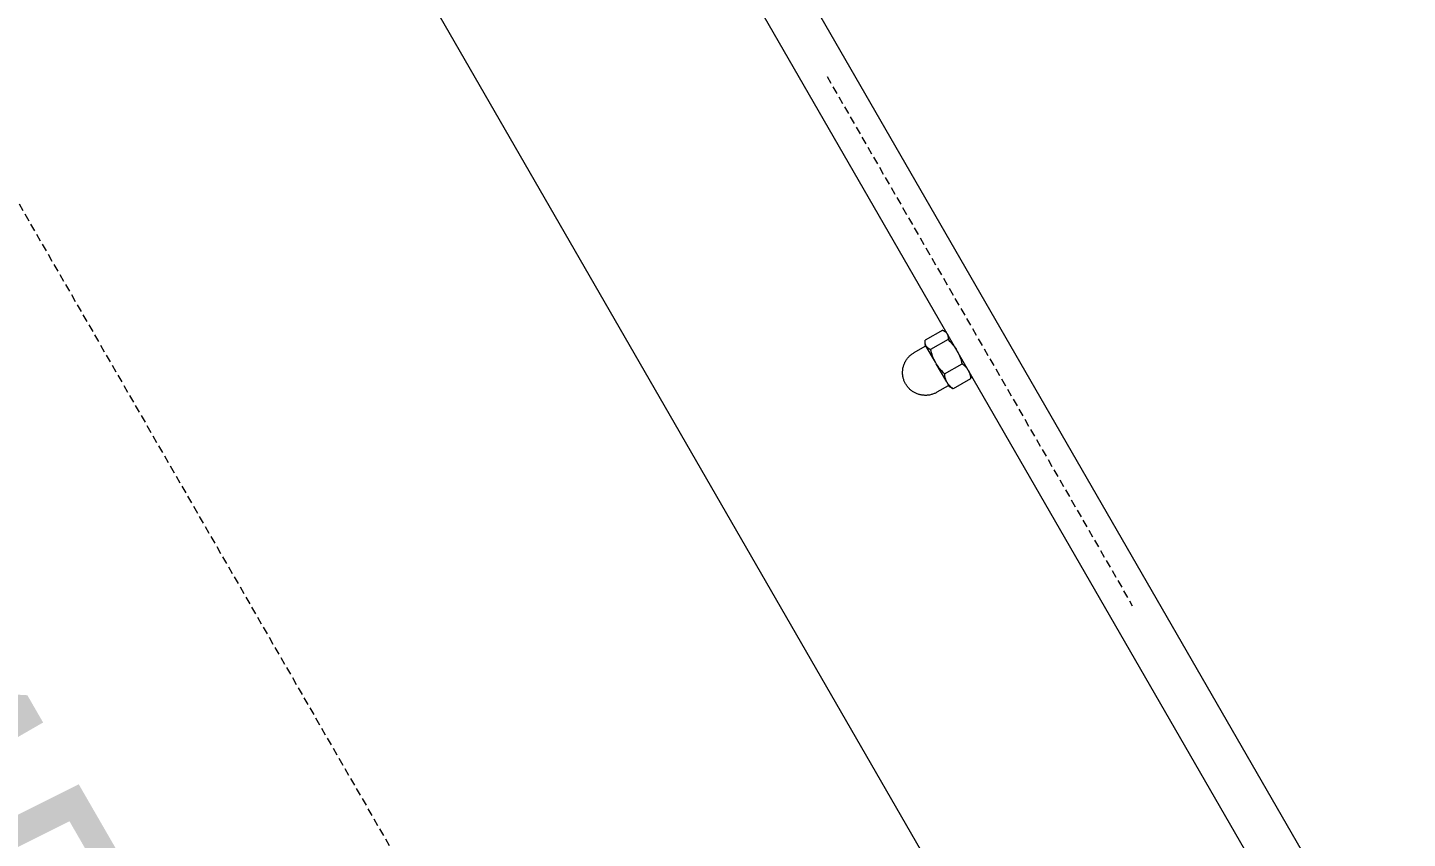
# Model space of a CAD drawing. Header units: millimetres. Extents: x -427 to 4679, y -324 to 2971.
# Drawn here: x -220.4 to 5.5, y 1084.9 to 1217.7 of the extents above; entities that cross this region are included whole.
import ezdxf

# ---------------------------------------------------------------- set-up
doc = ezdxf.new("R2010")
doc.units = ezdxf.units.MM
doc.linetypes.add('HIDDEN', pattern=[1.905, 1.27, -0.635])
for name, color, linetype, lineweight in [('ZANO_R', 7, 'Continuous', 0), ('ZANO_R_przerywana', 7, 'HIDDEN', 0), ('ZANO_W', 1, 'Continuous', 0)]:
    doc.layers.add(name, color=color, linetype=linetype, lineweight=lineweight)
doc.styles.add('Arial', font='arial.ttf')
doc.styles.get("Standard").update_dxf_attribs({"font": 'ARIALUNI.TTF'})
doc.dimstyles.new('pl i ang', dxfattribs={"dimtxt": 50, "dimasz": 50, "dimexe": 1.25, "dimexo": 0.625, "dimgap": 10, "dimtad": 1, "dimtoh": 1, "dimtxsty": 'Standard', "dimcen": 2.5, "dimclrd": 1, "dimclre": 1, "dimclrt": 1, "dimadec": 0, "dimazin": 0, "dimtfac": 1, "dimtmove": 0, "dimatfit": 3, "dimfxl": 1, "dimarcsym": 1})

# ---------------------------------------------------------------- blocks, each defined once
blk = doc.blocks.new('*D499')
at = {"layer": 'ZANO_W', "color": 1, "lineweight": -2}
for p, q in [((4.59, 946.46), (82.72, 811.08)), ((1591.69, 946.11), (1513.51, 810.76))]:
    blk.add_line(p, q, dxfattribs=at)
blk.add_arc((797.84, -428.18), 1440.79, 61.57819, 118.39674, dxfattribs=at)
at = {"layer": 'ZANO_W', "color": 1}
for points in [[(109.39, 845.07), (115.89, 833.43), (77.72, 819.74)], [(1480.35, 833.13), (1486.85, 844.77), (1518.51, 819.42)]]:
    blk.add_solid(points, dxfattribs=at)
at = {"layer": 'ZANO_W', "color": 1, "insert": (798.16, 1043.29), "char_height": 40, "attachment_point": 5, "rotation": 359.9875, "style": 'Arial'}
blk.add_mtext('60%%d', dxfattribs=at)
blk = doc.blocks.new('*D503')
at = {"layer": 'ZANO_W', "color": 1, "lineweight": -2}
for p, q in [((-204.73, 1345.22), (-371.65, 1248.9)), ((-343, 1219.25), (-158.07, 898.78)), ((20.18, 955.46), (-146.74, 859.14))]:
    blk.add_line(p, q, dxfattribs=at)
at = {"layer": 'ZANO_W', "color": 1}
for points in [[(-337.22, 1222.58), (-348.77, 1215.92), (-362.99, 1253.89)], [(-163.84, 895.45), (-152.29, 902.11), (-138.08, 864.13)]]:
    blk.add_solid(points, dxfattribs=at)
at = {"layer": 'ZANO_W', "color": 1, "insert": (-224.18, 1074.22), "char_height": 40, "attachment_point": 5, "rotation": 299.9875, "style": 'Arial'}
blk.add_mtext('450', dxfattribs=at)

msp = doc.modelspace()

# ---------------------------------------------------------------- linework, layer by layer
at = {"layer": 'ZANO_R'}
for p, q in [((-171.83, 1360.23), (49.16, 977.27)), ((39.43, 978.11), (-175.48, 1350.55)), ((-215.33, 1327.56), (-0.41, 955.12)), ((-70.62, 1168.12), (-73.47, 1166.48)), ((-70.62, 1168.12), (-70.57, 1168.1)), ((-70.57, 1168.1), (-70.53, 1168.08)), ((-70.53, 1168.08), (-70.48, 1168.06)), ((-70.48, 1168.06), (-70.44, 1168.04)), ((-70.44, 1168.04), (-70.39, 1168.02)), ((-70.39, 1168.02), (-70.35, 1167.99)), ((-70.35, 1167.99), (-70.3, 1167.96)), ((-70.3, 1167.96), (-70.26, 1167.94)), ((-70.28, 1167.94), (-70.02, 1167.8)), ((-70.26, 1167.94), (-70.22, 1167.91)), ((-70.22, 1167.91), (-70.18, 1167.87)), ((-73.49, 1166.3), (-73.48, 1166.35)), ((-73.49, 1166.25), (-73.49, 1166.3)), ((-73.49, 1166.2), (-73.49, 1166.25)), ((-73.49, 1166.15), (-73.49, 1166.2)), ((-73.49, 1166.12), (-73.49, 1166.18)), ((-73.49, 1166.14), (-73.49, 1166.18)), ((-73.49, 1166.1), (-73.49, 1166.15)), ((-73.49, 1166.09), (-73.49, 1166.14)), ((-73.49, 1166.05), (-73.49, 1166.1)), ((-73.49, 1166.05), (-73.49, 1166.09)), ((-73.49, 1165.8), (-73.49, 1166.05)), ((-73.48, 1166), (-73.49, 1166.05)), ((-73.48, 1166), (-73.49, 1166.05)), ((-73.36, 1165.58), (-73.49, 1165.8)), ((-73.48, 1166.35), (-73.47, 1166.48)), ((-73.47, 1165.95), (-73.48, 1166)), ((-73.48, 1165.96), (-73.48, 1166)), ((-73.47, 1165.91), (-73.48, 1165.96)), ((-73.47, 1165.9), (-73.47, 1165.95)), ((-73.46, 1165.87), (-73.47, 1165.91)), ((-73.46, 1165.86), (-73.47, 1165.9)), ((-73.47, 1165.52), (-73.41, 1165.66)), ((-73.45, 1165.83), (-73.46, 1165.87)), ((-73.44, 1165.81), (-73.46, 1165.86)), ((-73.44, 1165.78), (-73.45, 1165.83)), ((-73.43, 1165.76), (-73.44, 1165.81)), ((-73.43, 1165.74), (-73.44, 1165.78)), ((-73.41, 1165.71), (-73.43, 1165.76)), ((-73.4, 1165.67), (-73.41, 1165.71)), ((-73.38, 1165.62), (-73.4, 1165.67)), ((-69.74, 1166.59), (-72.59, 1164.95)), ((-70.18, 1167.87), (-70.14, 1167.84)), ((-70.14, 1167.84), (-70.1, 1167.81)), ((-70.1, 1167.81), (-70.07, 1167.77)), ((-70.07, 1167.77), (-70.03, 1167.74)), ((-70.03, 1167.74), (-70, 1167.7)), ((-70, 1167.7), (-69.96, 1167.66)), ((-69.96, 1167.66), (-69.93, 1167.62)), ((-69.93, 1167.62), (-69.9, 1167.58)), ((-69.84, 1167.47), (-69.82, 1167.42)), ((-69.82, 1167.42), (-69.8, 1167.37)), ((-69.8, 1167.37), (-69.78, 1167.32)), ((-69.78, 1167.32), (-69.77, 1167.27)), ((-69.77, 1167.27), (-69.76, 1167.22)), ((-69.76, 1167.22), (-69.75, 1167.17)), ((-69.75, 1167.17), (-69.74, 1167.12)), ((-69.74, 1167.12), (-69.73, 1167.07)), ((-69.73, 1166.64), (-69.74, 1166.59)), ((-69.74, 1166.59), (-69.55, 1166.41)), ((-69.73, 1167.07), (-69.72, 1167.01)), ((-69.72, 1166.75), (-69.73, 1166.7)), ((-69.73, 1166.7), (-69.73, 1166.64)), ((-69.72, 1167.01), (-69.72, 1166.96)), ((-69.72, 1166.96), (-69.72, 1166.91)), ((-69.72, 1166.91), (-69.72, 1166.86)), ((-69.72, 1166.86), (-69.72, 1166.8)), ((-69.72, 1166.8), (-69.72, 1166.75)), ((-69.55, 1166.41), (-69.36, 1166.21)), ((-69.36, 1166.21), (-69.18, 1166.02)), ((-69.18, 1166.02), (-69.01, 1165.81)), ((-69.01, 1165.81), (-68.84, 1165.6)), ((-76.53, 1163.34), (-76.45, 1163.44)), ((-76.45, 1163.44), (-76.37, 1163.54)), ((-76.37, 1163.54), (-76.29, 1163.64)), ((-76.29, 1163.64), (-76.21, 1163.74)), ((-76.21, 1163.74), (-76.12, 1163.83)), ((-76.12, 1163.83), (-76.03, 1163.92)), ((-76.03, 1163.92), (-75.93, 1164.01)), ((-75.93, 1164.01), (-75.84, 1164.09)), ((-75.84, 1164.09), (-75.74, 1164.17)), ((-75.74, 1164.17), (-75.63, 1164.25)), ((-75.63, 1164.25), (-75.53, 1164.32)), ((-75.53, 1164.32), (-75.42, 1164.39)), ((-75.42, 1164.39), (-75.31, 1164.46)), ((-75.31, 1164.46), (-73.47, 1165.52)), ((-73.36, 1165.58), (-73.38, 1165.63)), ((-73.36, 1165.58), (-73.38, 1165.62)), ((-73.34, 1165.54), (-73.36, 1165.58)), ((-73.31, 1165.49), (-73.34, 1165.53)), ((-73.28, 1165.45), (-73.31, 1165.49)), ((-73.28, 1165.45), (-73.31, 1165.49)), ((-73.31, 1165.49), (-73.31, 1165.49)), ((-71.82, 1162.92), (-73.31, 1165.48)), ((-73.25, 1165.41), (-73.28, 1165.45)), ((-73.22, 1165.38), (-73.25, 1165.41)), ((-73.21, 1165.36), (-73.24, 1165.4)), ((-73.19, 1165.34), (-73.22, 1165.38)), ((-73.18, 1165.33), (-73.21, 1165.36)), ((-73.16, 1165.31), (-73.19, 1165.34)), ((-73.15, 1165.3), (-73.18, 1165.33)), ((-73.13, 1165.28), (-73.16, 1165.31)), ((-73.11, 1165.27), (-73.15, 1165.3)), ((-73.1, 1165.25), (-73.13, 1165.28)), ((-73.08, 1165.24), (-73.11, 1165.27)), ((-73.06, 1165.22), (-73.1, 1165.25)), ((-73.04, 1165.21), (-73.08, 1165.24)), ((-73.03, 1165.19), (-73.06, 1165.22)), ((-73.01, 1165.18), (-73.04, 1165.21)), ((-72.99, 1165.16), (-73.03, 1165.19)), ((-72.97, 1165.15), (-73.01, 1165.18)), ((-72.95, 1165.13), (-72.99, 1165.16)), ((-72.93, 1165.13), (-72.97, 1165.15)), ((-72.91, 1165.11), (-72.95, 1165.13)), ((-72.89, 1165.1), (-72.93, 1165.13)), ((-72.87, 1165.09), (-72.91, 1165.11)), ((-72.85, 1165.08), (-72.89, 1165.1)), ((-72.83, 1165.06), (-72.87, 1165.09)), ((-72.79, 1165.04), (-72.83, 1165.06)), ((-72.75, 1165.02), (-72.79, 1165.04)), ((-72.71, 1165), (-72.75, 1165.02)), ((-72.59, 1164.95), (-72.71, 1165)), ((-72.52, 1164.68), (-72.59, 1164.95)), ((-72.44, 1164.41), (-72.52, 1164.68)), ((-72.36, 1164.15), (-72.44, 1164.41)), ((-72.26, 1163.88), (-72.36, 1164.15)), ((-72.16, 1163.63), (-72.26, 1163.88)), ((-72.05, 1163.37), (-72.16, 1163.63)), ((-68.84, 1165.6), (-68.68, 1165.39)), ((-68.68, 1165.39), (-68.53, 1165.17)), ((-68.53, 1165.17), (-68.38, 1164.95)), ((-68.21, 1164.65), (-68.08, 1164.41)), ((-68.08, 1164.41), (-67.97, 1164.16)), ((-67.97, 1164.16), (-67.86, 1163.91)), ((-67.86, 1163.91), (-67.76, 1163.66)), ((-67.76, 1163.66), (-67.67, 1163.41)), ((-67.67, 1163.41), (-67.59, 1163.15)), ((-77.19, 1161.3), (-77.18, 1161.42)), ((-77.19, 1161.17), (-77.19, 1161.3)), ((-77.18, 1161.04), (-77.19, 1161.17)), ((-77.18, 1161.42), (-77.17, 1161.55)), ((-77.17, 1161.55), (-77.16, 1161.68)), ((-77.16, 1161.68), (-77.14, 1161.81)), ((-77.14, 1161.81), (-77.12, 1161.93)), ((-77.12, 1161.93), (-77.09, 1162.06)), ((-77.09, 1162.06), (-77.06, 1162.18)), ((-77.06, 1162.18), (-77.02, 1162.3)), ((-77.02, 1162.3), (-76.98, 1162.43)), ((-76.98, 1162.43), (-76.94, 1162.55)), ((-76.94, 1162.55), (-76.89, 1162.66)), ((-76.89, 1162.66), (-76.84, 1162.78)), ((-76.84, 1162.78), (-76.79, 1162.9)), ((-76.79, 1162.9), (-76.73, 1163.01)), ((-76.73, 1163.01), (-76.66, 1163.12)), ((-76.66, 1163.12), (-76.6, 1163.23)), ((-76.6, 1163.23), (-76.53, 1163.34)), ((-71.93, 1163.12), (-72.05, 1163.37)), ((-71.8, 1162.87), (-71.93, 1163.12)), ((-71.75, 1162.79), (-71.8, 1162.87)), ((-71.62, 1162.57), (-71.75, 1162.79)), ((-69.95, 1159.66), (-71.67, 1162.65)), ((-71.47, 1162.35), (-71.62, 1162.57)), ((-71.32, 1162.14), (-71.47, 1162.35)), ((-71.17, 1161.94), (-71.32, 1162.14)), ((-71.01, 1161.74), (-71.17, 1161.94)), ((-70.84, 1161.54), (-71.01, 1161.74)), ((-70.66, 1161.35), (-70.84, 1161.54)), ((-70.48, 1161.16), (-70.66, 1161.35)), ((-70.3, 1160.98), (-70.48, 1161.16)), ((-70.3, 1160.98), (-67.45, 1162.63)), ((-67.59, 1163.15), (-67.52, 1162.89)), ((-67.52, 1162.89), (-67.45, 1162.63)), ((-67.45, 1162.63), (-67.36, 1162.56)), ((-67.36, 1162.56), (-67.27, 1162.5)), ((-67.27, 1162.5), (-67.17, 1162.42)), ((-67.17, 1162.42), (-67.09, 1162.35)), ((-67.09, 1162.35), (-67, 1162.27)), ((-67, 1162.27), (-66.92, 1162.19)), ((-66.92, 1162.19), (-66.84, 1162.11)), ((-66.84, 1162.11), (-66.76, 1162.03)), ((-66.76, 1162.03), (-66.69, 1161.94)), ((-66.69, 1161.94), (-66.62, 1161.85)), ((-66.62, 1161.85), (-66.55, 1161.76)), ((-66.55, 1161.76), (-66.49, 1161.66)), ((-66.4, 1161.51), (-66.35, 1161.4)), ((-66.35, 1161.4), (-66.3, 1161.3)), ((-66.3, 1161.3), (-66.26, 1161.19)), ((-66.26, 1161.19), (-66.22, 1161.09)), ((-77.18, 1160.91), (-77.18, 1161.04)), ((-77.16, 1160.78), (-77.18, 1160.91)), ((-77.15, 1160.66), (-77.16, 1160.78)), ((-77.13, 1160.53), (-77.15, 1160.66)), ((-77.1, 1160.41), (-77.13, 1160.53)), ((-77.07, 1160.28), (-77.1, 1160.41)), ((-77.04, 1160.16), (-77.07, 1160.28)), ((-77, 1160.04), (-77.04, 1160.16)), ((-76.96, 1159.91), (-77, 1160.04)), ((-76.91, 1159.79), (-76.96, 1159.91)), ((-76.86, 1159.68), (-76.91, 1159.79)), ((-76.81, 1159.56), (-76.86, 1159.68)), ((-76.75, 1159.45), (-76.81, 1159.56)), ((-76.69, 1159.34), (-76.75, 1159.45)), ((-76.62, 1159.23), (-76.69, 1159.34)), ((-76.55, 1159.12), (-76.62, 1159.23)), ((-76.48, 1159.01), (-76.55, 1159.12)), ((-76.4, 1158.91), (-76.48, 1159.01)), ((-76.32, 1158.81), (-76.4, 1158.91)), ((-69.72, 1159.03), (-71.56, 1157.96)), ((-70.29, 1160.87), (-70.3, 1160.98)), ((-70.28, 1160.76), (-70.29, 1160.87)), ((-70.26, 1160.65), (-70.28, 1160.76)), ((-70.24, 1160.54), (-70.26, 1160.65)), ((-70.22, 1160.43), (-70.24, 1160.54)), ((-70.19, 1160.32), (-70.22, 1160.43)), ((-70.16, 1160.21), (-70.19, 1160.32)), ((-70.13, 1160.1), (-70.16, 1160.21)), ((-70.09, 1160), (-70.13, 1160.1)), ((-70.05, 1159.89), (-70.09, 1160)), ((-70, 1159.79), (-70.05, 1159.89)), ((-69.96, 1159.69), (-70, 1159.79)), ((-69.9, 1159.59), (-69.96, 1159.69)), ((-69.49, 1158.88), (-69.9, 1159.59)), ((-69.79, 1159.41), (-69.86, 1159.51)), ((-69.72, 1159.32), (-69.79, 1159.41)), ((-69.65, 1159.23), (-69.72, 1159.32)), ((-69.56, 1158.99), (-69.72, 1159.03)), ((-69.58, 1159.14), (-69.65, 1159.23)), ((-69.5, 1159.06), (-69.58, 1159.14)), ((-69.42, 1158.98), (-69.5, 1159.06)), ((-69.49, 1158.88), (-69.49, 1158.87)), ((-69.16, 1158.68), (-69.49, 1158.87)), ((-69.34, 1158.9), (-69.42, 1158.98)), ((-69.26, 1158.82), (-69.34, 1158.9)), ((-66.05, 1160.19), (-68.89, 1158.55)), ((-66.22, 1161.09), (-66.18, 1160.98)), ((-66.18, 1160.98), (-66.15, 1160.87)), ((-66.15, 1160.87), (-66.12, 1160.76)), ((-66.12, 1160.76), (-66.1, 1160.64)), ((-66.1, 1160.64), (-66.08, 1160.53)), ((-66.08, 1160.53), (-66.07, 1160.42)), ((-66.07, 1160.42), (-66.05, 1160.3)), ((-66.05, 1160.3), (-66.05, 1160.19)), ((-66.04, 1160.26), (-66.05, 1160.19)), ((-66.03, 1160.34), (-66.04, 1160.26)), ((-66.03, 1160.87), (-66.03, 1160.49)), ((-66.03, 1160.49), (-66.03, 1160.41)), ((-66.03, 1160.41), (-66.03, 1160.34)), ((-76.24, 1158.71), (-76.32, 1158.81)), ((-76.15, 1158.62), (-76.24, 1158.71)), ((-76.06, 1158.53), (-76.15, 1158.62)), ((-75.97, 1158.44), (-76.06, 1158.53)), ((-75.87, 1158.36), (-75.97, 1158.44)), ((-75.77, 1158.27), (-75.87, 1158.36)), ((-75.67, 1158.2), (-75.77, 1158.27)), ((-75.57, 1158.12), (-75.67, 1158.2)), ((-75.46, 1158.05), (-75.57, 1158.12)), ((-75.35, 1157.98), (-75.46, 1158.05)), ((-75.24, 1157.92), (-75.35, 1157.98)), ((-75.13, 1157.86), (-75.24, 1157.92)), ((-75.01, 1157.81), (-75.13, 1157.86)), ((-74.89, 1157.75), (-75.01, 1157.81)), ((-74.77, 1157.71), (-74.89, 1157.75)), ((-74.65, 1157.66), (-74.77, 1157.71)), ((-74.53, 1157.62), (-74.65, 1157.66)), ((-74.41, 1157.59), (-74.53, 1157.62)), ((-74.28, 1157.56), (-74.41, 1157.59)), ((-74.16, 1157.53), (-74.28, 1157.56)), ((-74.03, 1157.51), (-74.16, 1157.53)), ((-73.91, 1157.49), (-74.03, 1157.51)), ((-73.78, 1157.47), (-73.91, 1157.49)), ((-73.65, 1157.47), (-73.78, 1157.47)), ((-73.52, 1157.46), (-73.65, 1157.47)), ((-73.4, 1157.46), (-73.52, 1157.46)), ((-73.27, 1157.46), (-73.4, 1157.46)), ((-73.14, 1157.47), (-73.27, 1157.46)), ((-73.01, 1157.48), (-73.14, 1157.47)), ((-72.89, 1157.5), (-73.01, 1157.48)), ((-72.76, 1157.52), (-72.89, 1157.5)), ((-72.63, 1157.55), (-72.76, 1157.52)), ((-72.51, 1157.58), (-72.63, 1157.55)), ((-72.39, 1157.61), (-72.51, 1157.58)), ((-72.26, 1157.65), (-72.39, 1157.61)), ((-72.14, 1157.69), (-72.26, 1157.65)), ((-72.02, 1157.74), (-72.14, 1157.69)), ((-71.91, 1157.79), (-72.02, 1157.74)), ((-71.79, 1157.84), (-71.91, 1157.79)), ((-71.68, 1157.9), (-71.79, 1157.84)), ((-71.56, 1157.96), (-71.68, 1157.9)), ((-69.17, 1158.75), (-69.26, 1158.82)), ((-69.08, 1158.68), (-69.17, 1158.75)), ((-69.16, 1158.68), (-69.16, 1158.68)), ((-69.16, 1158.68), (-69.1, 1158.64)), ((-69.1, 1158.64), (-69.03, 1158.61)), ((-68.99, 1158.61), (-69.08, 1158.68)), ((-68.96, 1158.58), (-69.03, 1158.61)), ((-68.89, 1158.55), (-68.99, 1158.61)), ((-68.89, 1158.55), (-68.96, 1158.58))]:
    msp.add_line(p, q, dxfattribs=at)
at = {"layer": 'ZANO_R_przerywana'}
for p, q in [((-322.77, 1363.7), (-22.88, 844.02)), ((-89.55, 1209.64), (-39.57, 1123.03))]:
    msp.add_line(p, q, dxfattribs=at)

# ---------------------------------------------------------------- dimensions: what is measured, and where the dimension line sits
at = {"layer": 'ZANO_W'}
dim = msp.add_aligned_dim(p1=(-196.07, 1350.22), p2=(28.84, 960.46), distance=-192.72, dimstyle='pl i ang', override={"dimtxt": 40, "dimasz": 40, "dimexe": 10, "dimexo": 10, "dimtoh": 0, "dimdec": 0, "dimtxsty": 'Arial', "dimtdec": 0, "dimtmove": 1}, dxfattribs=at)
dim.commit()
dim.dimension.update_dxf_attribs({"geometry": '*D503', "text_midpoint": (-224.18, 1074.22)})
dim = msp.add_angular_dim_2l(base=(1048.34, 990.67), line1=((1596.69, 954.77), (1811.78, 1327.12)), line2=((-215.33, 1327.56), (-0.41, 955.12)), dimstyle='pl i ang', override={"dimtxt": 40, "dimasz": 40, "dimexe": 10, "dimexo": 10, "dimtoh": 0, "dimdec": 0, "dimtxsty": 'Arial', "dimtdec": 0, "dimtmove": 1}, dxfattribs=at)
dim.commit()
dim.dimension.update_dxf_attribs({"geometry": '*D499', "text_midpoint": (798.16, 1043.29)})

doc.saveas('drawing.dxf')
